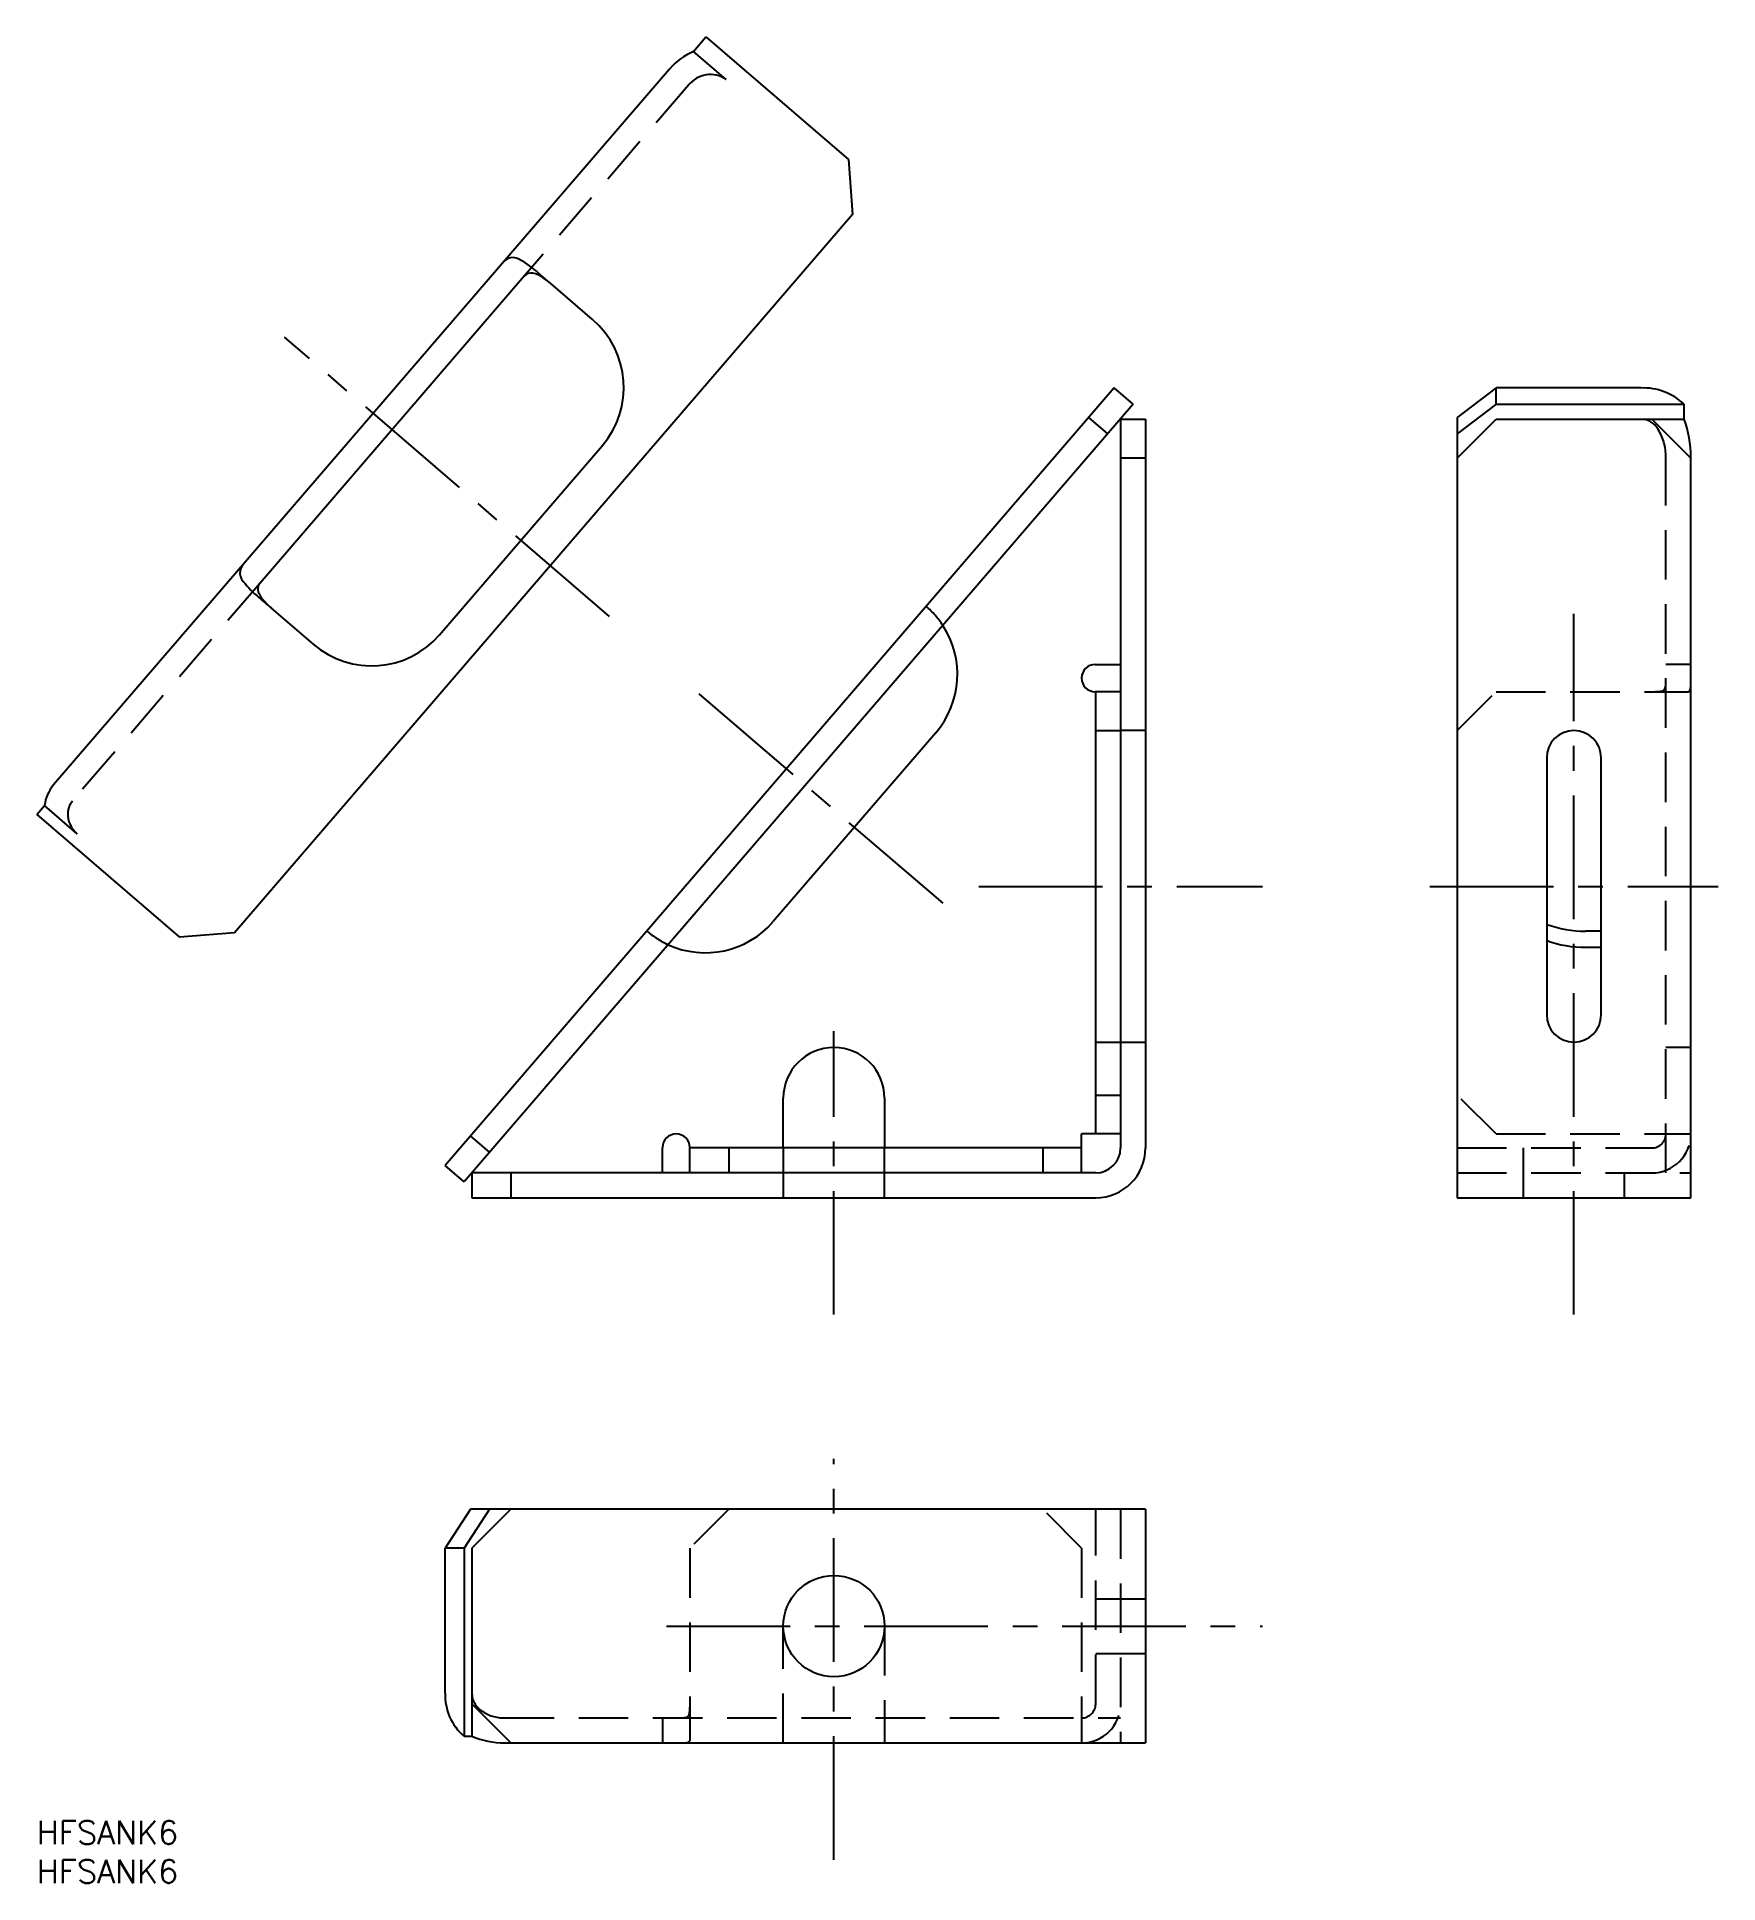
# Model space of a CAD drawing. Extents: x 0 to 216, y -8 to 229.
import ezdxf

# ---------------------------------------------------------------- set-up
doc = ezdxf.new("R2010")
doc.units = 0
doc.header["$LTSCALE"] = 0.5
doc.linetypes.add('CENTER', pattern=[50.8, 31.75, -6.35, 6.35, -6.35])
doc.linetypes.add('DASHED', pattern=[19.05, 12.7, -6.35])
for name, color, linetype in [('MSM_CENTER', 1, 'CENTER'), ('MSM_CONTINUOUS', 7, 'CONTINUOUS'), ('MSM_DASHED', 4, 'DASHED'), ('MSM_PART_NUMBER', 7, 'CONTINUOUS')]:
    doc.layers.add(name, color=color, linetype=linetype)
doc.styles.get("Standard").update_dxf_attribs({"font": 'txt.shx', "height": 3, "bigfont": 'bigfont.shx'})

# ---------------------------------------------------------------- blocks, each defined once
blk = doc.blocks.new('*U2')
at = {"layer": 'MSM_PART_NUMBER'}
blk.add_text('HFSANK6', height=3, dxfattribs=at).set_placement((0, -3))
blk = doc.blocks.new('*U3')
at = {"layer": 'MSM_PART_NUMBER'}
blk.add_text('HFSANK6', height=3, dxfattribs=at).set_placement((0, -8))

msp = doc.modelspace()

# ---------------------------------------------------------------- linework, layer by layer
at = {"layer": 'MSM_CENTER'}
for p, q in [((73.5, 154.66), (31.8, 190.52)), ((197.32, 65), (197.32, 155)), ((116.33, 117.82), (84.87, 144.88)), ((120.92, 120), (157.32, 120)), ((178.82, 120), (215.82, 120)), ((102.32, 65), (102.32, 101.4)), ((102.32, -5), (102.32, 46.5)), ((80.82, 25), (157.32, 25))]:
    msp.add_line(p, q, dxfattribs=at)
at = {"layer": 'MSM_CONTINUOUS'}
for p, q in [((84.28, 227.22), (85.88, 229.08)), ((85.88, 229.08), (104.18, 213.34)), ((81.2, 224.96), (2.12, 133.02)), ((104.18, 213.34), (104.71, 206.29)), ((104.71, 206.29), (25.35, 114.02)), ((62.56, 198.37), (28.64, 158.94)), ((71.34, 192.79), (65.96, 197.42)), ((138.3, 184), (52.42, 84.15)), ((140.73, 181.91), (138.3, 184)), ((187.32, 184), (182.32, 180.21)), ((205.92, 184), (187.32, 184)), ((187.32, 181.91), (187.32, 184)), ((140.73, 181.91), (54.85, 82.06)), ((137.47, 178.12), (135.04, 180.21)), ((187.32, 181.91), (182.32, 178.12)), ((182.32, 180.21), (182.32, 80)), ((187.32, 181.91), (211.47, 181.91)), ((211.47, 180), (211.47, 181.91)), ((139.12, 180.05), (139.12, 86.4)), ((139.12, 180), (142.32, 180)), ((142.32, 180), (142.32, 86.4)), ((182.32, 175), (187.32, 180)), ((187.32, 180), (211.47, 180)), ((207.32, 180), (212.32, 175)), ((51.69, 152.31), (72.56, 176.57)), ((142.32, 175), (139.12, 175)), ((212.32, 80), (212.32, 175.14)), ((30.09, 155.72), (35.47, 151.09)), ((135.87, 148.5), (139.12, 148.5)), ((139.12, 145), (135.87, 145)), ((135.92, 88.2), (135.92, 145)), ((135.92, 140), (139.12, 140)), ((115.39, 139.73), (94.53, 115.47)), ((193.82, 136.5), (193.82, 103.5)), ((200.82, 103.5), (200.82, 136.5)), ((0, 129.24), (0.98, 130.37)), ((0, 129.24), (18.3, 113.49)), ((25.35, 114.02), (18.3, 113.49)), ((200.82, 114.25), (198.82, 114.25)), ((200.82, 112.16), (198.82, 112.16)), ((95.82, 86.4), (95.82, 92.8)), ((108.82, 92.8), (108.82, 86.4)), ((135.92, 93.2), (139.12, 93.2)), ((58.11, 85.85), (55.68, 87.94)), ((139.12, 88.2), (134.12, 88.2)), ((134.12, 83.2), (134.12, 88.2)), ((80.32, 83.2), (80.32, 86.45)), ((83.82, 83.2), (83.82, 86.45)), ((134.12, 86.4), (83.82, 86.4)), ((88.82, 86.4), (88.82, 83.2)), ((129.12, 86.4), (129.12, 83.2)), ((54.85, 82.06), (52.42, 84.15)), ((135.92, 83.2), (55.82, 83.2)), ((55.82, 83.2), (55.82, 80)), ((60.82, 83.2), (60.82, 80)), ((55.82, 80), (135.92, 80)), ((182.32, 80), (212.32, 80)), ((55.68, 40), (52.42, 35)), ((58.11, 40), (54.85, 35)), ((142.32, 40), (55.68, 40)), ((60.82, 40), (55.82, 35)), ((142.32, 40), (142.32, 10)), ((54.85, 35), (52.42, 35)), ((52.42, 16.4), (52.42, 35)), ((54.85, 35), (54.85, 10.86)), ((55.82, 35), (55.82, 10.86)), ((55.82, 15), (60.82, 10)), ((54.85, 10.86), (55.82, 10.86)), ((60.04, 10), (142.32, 10))]:
    msp.add_line(p, q, dxfattribs=at)
msp.add_circle((102.32, 25), 6.5, dxfattribs=at)
for centre, radius, start, end in [((87.59, 219.5), 8.4, 113.1885, 139.4545), ((61.28, 198.93), 1.87, 110.4476, 140.618), ((61.08, 199.03), 1.71, 56.7986, 105.3514), ((56.11, 189.75), 12.23, 47.6727, 61.1528), ((63.48, 197.5), 1.27, 81.9821, 136.302), ((62.91, 195.41), 3.43, 53.642, 77.5012), ((-82.06, 26.04), 226.45, 49.1845, 49.7191), ((57.52, 187.11), 13.32, 50.7297, 56.1559), ((63.84, 184.07), 11.5, 319.3, 49.3), ((206.3, 176.58), 7.42, 45.8615, 92.8769), ((198.47, 175.2), 13.85, 359.7364, 20.2665), ((27.89, 160.12), 1.87, 137.982, 168.1524), ((27.77, 160.3), 1.71, 173.2486, 221.8014), ((36.2, 166.6), 12.23, 217.4472, 230.9273), ((29.52, 158.18), 1.17, 139.5997, 199.3161), ((31.62, 159.03), 3.43, 201.0988, 224.958), ((177.41, 327.7), 226.45, 228.8809, 229.4155), ((39.03, 165.6), 13.32, 222.4441, 227.8703), ((42.97, 159.81), 11.5, 229.3, 319.3), ((106.67, 147.23), 11.5, 319.3, 33.1435), ((135.87, 146.75), 1.75, 90, 270), ((197.32, 136.5), 3.5, 0, 180), ((5.91, 129.81), 4.96, 139.7243, 173.4813), ((85.81, 122.97), 11.5, 245.4564, 319.3), ((198.78, 128.86), 14.61, 250.16, 270.1613), ((198.77, 126.71), 14.54, 250.1138, 270.2075), ((197.32, 103.5), 3.5, 180, 0), ((102.32, 92.8), 6.5, 0, 180), ((82.07, 86.45), 1.75, 0, 180), ((135.92, 86.4), 6.4, 270, 0), ((135.92, 86.4), 3.2, 270, 0), ((59.27, 16.1), 6.86, 177.4643, 229.8146), ((60.04, 20.81), 10.81, 247.03, 270.0042)]:
    msp.add_arc(centre, radius, start, end, dxfattribs=at)
at = {"layer": 'MSM_DASHED'}
for p, q in [((88.48, 223.61), (84.28, 227.22)), ((83.63, 222.87), (62.56, 198.37)), ((209.12, 83.2), (209.12, 175.14)), ((28.64, 158.94), (4.55, 130.93)), ((212.32, 148.5), (209.12, 148.5)), ((182.32, 140), (187.32, 145)), ((187.32, 145), (212.01, 145)), ((142.32, 140), (139.12, 140)), ((5.18, 126.76), (0.98, 130.37)), ((135.92, 100), (142.32, 100)), ((212.32, 99.3), (209.12, 99.3)), ((187.32, 88.2), (182.32, 93.2)), ((187.32, 88.2), (212.32, 88.2)), ((95.82, 86.4), (95.82, 80)), ((108.82, 80), (108.82, 86.4)), ((182.32, 86.4), (207.32, 86.4)), ((190.82, 86.4), (190.82, 80)), ((182.32, 83.2), (212.32, 83.2)), ((203.82, 80), (203.82, 83.2)), ((88.82, 40), (83.82, 35)), ((134.12, 35), (129.12, 40)), ((135.92, 15), (135.92, 40)), ((139.12, 40), (139.12, 10)), ((83.82, 35), (83.82, 10.32)), ((134.12, 35), (134.12, 10)), ((135.92, 28.5), (142.32, 28.5)), ((95.82, 10), (95.82, 25)), ((108.82, 25), (108.82, 10)), ((135.92, 21.5), (142.32, 21.5)), ((60.04, 13.2), (139.12, 13.2)), ((80.32, 13.2), (80.32, 10))]:
    msp.add_line(p, q, dxfattribs=at)
for centre, radius, start, end in [((86.44, 220.69), 3.56, 54.9566, 142.2434), ((205.78, 177.34), 2.71, 29.573, 79.0967), ((202.65, 175.24), 6.47, 359.0882, 32.0831), ((106.67, 147.23), 11.5, 33.1436, 49.3), ((207.64, 150.99), 5.99, 270.9813, 278.1447), ((208.39, 145.8), 0.752, 277.672, 319.3994), ((207.47, 146.01), 1.65, 334.8971, 0.243), ((133.73, 147.11), 75.39, 359.1722, 359.7255), ((211.96, 145.26), 0.266, 280.2832, 347.2264), ((210.34, 145.81), 1.98, 342.0836, 358.874), ((167.75, 146.67), 44.58, 358.8479, 0.1051), ((6.51, 129.3), 2.55, 140.1325, 187.2801), ((7.38, 129.39), 3.43, 186.9417, 230.0868), ((85.81, 122.97), 11.5, 229.3, 245.4564), ((207.32, 88.2), 5, 270, 0), ((207.32, 88.2), 1.8, 270, 0), ((58.72, 16.52), 2.9, 182.2869, 235.0139), ((79.97, 14.51), 3.86, 346.5732, 0.9703), ((134.12, 15), 1.8, 270, 0), ((134.12, 15), 5, 270, 0), ((59.99, 18.24), 5.04, 234.5018, 270.6305), ((82.16, 24.34), 11.14, 269.5484, 275.3856), ((83.14, 13.88), 0.635, 275.9883, 335.6071), ((82.61, 17.7), 7.7, 269.4038, 276.444), ((83.45, 10.44), 0.391, 273.0074, 341.7301)]:
    msp.add_arc(centre, radius, start, end, dxfattribs=at)

# ---------------------------------------------------------------- block references
at = {"layer": 'MSM_CONTINUOUS'}
for name in ['*U2', '*U3']:
    msp.add_blockref(name, (0, 0), dxfattribs=at)

doc.saveas('drawing.dxf')
